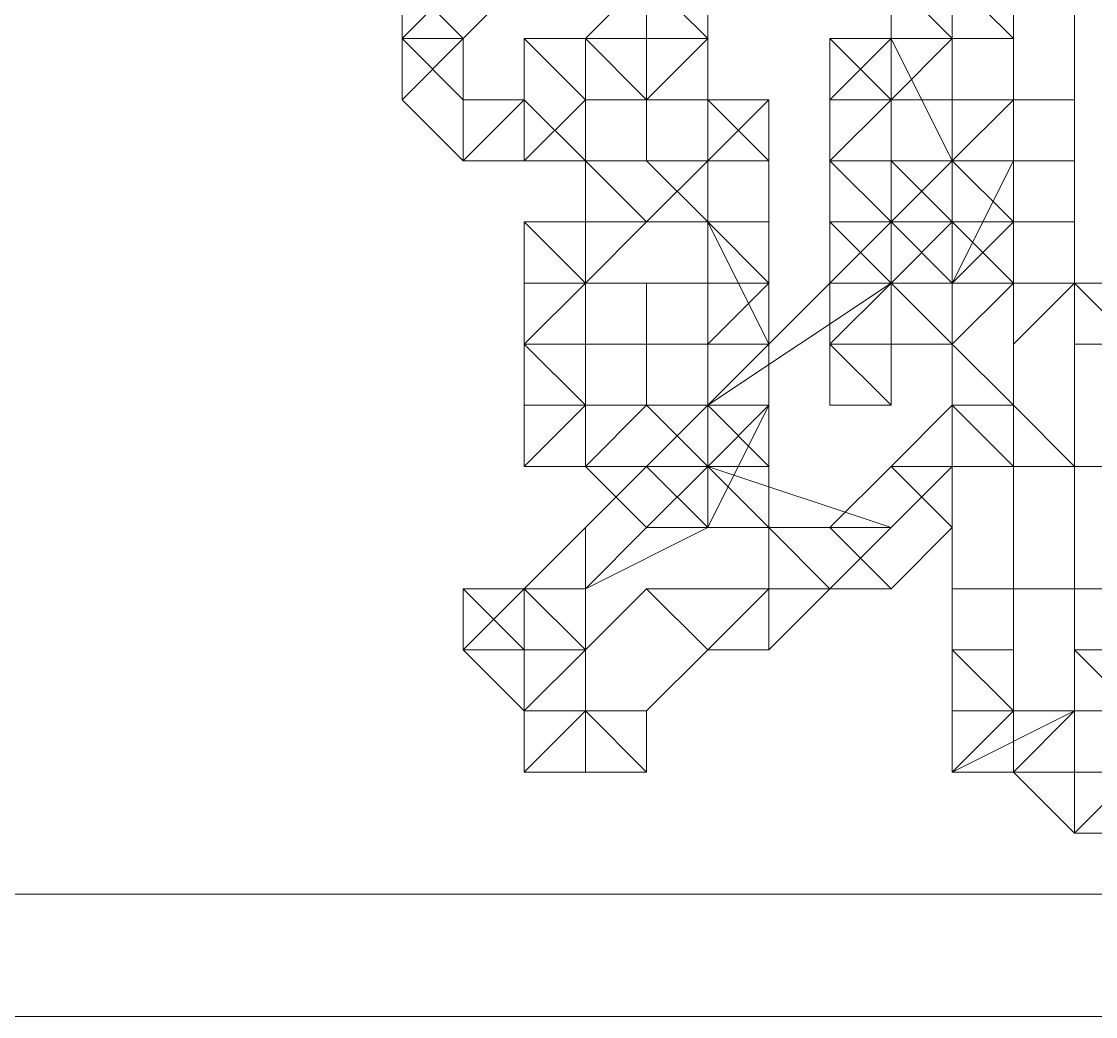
# Model space of a CAD drawing. Extents: x -66030 to 95157, y -13132 to 45879.
# Drawn here: x 54031.3 to 54100, y 27586.4 to 27650 of the extents above; entities that cross this region are included whole.
import ezdxf

# ---------------------------------------------------------------- set-up
doc = ezdxf.new("R2010")
doc.units = 0
doc.header["$LTSCALE"] = 100
doc.header["$MEASUREMENT"] = 0
doc.layers.get('0').update_dxf_attribs({"linetype": 'CONTINUOUS'})

msp = doc.modelspace()

# ---------------------------------------------------------------- linework, layer by layer
at = {"lineweight": 0}
for points in [[(54075.189, 27648.903), (54075.189, 27648.903), (54075.189, 27652.809), (54075.189, 27656.715), (54071.283, 27652.809), (54075.189, 27648.903), (54075.189, 27648.903), (54075.189, 27648.903), (54075.189, 27648.903)], [(54055.659, 27652.809), (54055.659, 27652.809), (54055.659, 27648.903), (54059.565, 27648.903), (54059.565, 27648.903), (54055.659, 27652.809), (54055.659, 27652.809), (54055.659, 27652.809), (54055.659, 27652.809)], [(54063.471, 27652.809), (54059.565, 27652.809), (54055.659, 27652.809), (54059.565, 27648.903), (54063.471, 27652.809), (54063.471, 27652.809), (54063.471, 27652.809), (54063.471, 27652.809), (54063.471, 27652.809)], [(54071.283, 27648.903), (54071.283, 27648.903), (54075.189, 27648.903), (54071.283, 27652.809), (54067.377, 27648.903), (54071.283, 27648.903), (54071.283, 27648.903), (54071.283, 27648.903), (54071.283, 27648.903)], [(54071.283, 27652.809), (54071.283, 27652.809), (54071.283, 27648.903), (54075.189, 27648.903), (54075.189, 27648.903), (54071.283, 27652.809), (54071.283, 27652.809), (54071.283, 27652.809), (54071.283, 27652.809)], [(54075.189, 27652.809), (54075.189, 27652.809), (54071.283, 27652.809), (54075.189, 27648.903), (54075.189, 27648.903), (54075.189, 27652.809), (54075.189, 27648.903), (54075.189, 27648.903), (54075.189, 27652.809)], [(54090.813, 27648.903), (54086.907, 27652.809), (54086.907, 27648.903), (54086.907, 27644.997), (54090.813, 27648.903), (54090.813, 27648.903), (54086.907, 27652.809), (54086.907, 27652.809), (54086.907, 27652.809)], [(54090.813, 27648.903), (54090.813, 27652.809), (54086.907, 27652.809), (54090.813, 27648.903), (54090.813, 27648.903), (54090.813, 27648.903), (54090.813, 27648.903), (54090.813, 27648.903), (54090.813, 27648.903)], [(54094.719, 27648.903), (54090.813, 27652.809), (54086.907, 27652.809), (54090.813, 27648.903), (54094.719, 27648.903), (54094.719, 27648.903), (54094.719, 27648.903), (54094.719, 27648.903), (54094.719, 27648.903)], [(54090.813, 27652.809), (54090.813, 27652.809), (54090.813, 27652.809), (54094.719, 27648.903), (54094.719, 27652.809), (54090.813, 27652.809), (54090.813, 27652.809), (54090.813, 27652.809), (54090.813, 27652.809)], [(54098.625, 27644.997), (54098.625, 27644.997), (54098.625, 27652.809), (54094.719, 27652.809), (54094.719, 27644.997), (54098.625, 27644.997), (54098.625, 27644.997), (54098.625, 27644.997), (54098.625, 27644.997)], [(54055.659, 27644.997), (54055.659, 27644.997), (54059.565, 27641.091), (54059.565, 27644.997), (54059.565, 27648.903), (54055.659, 27644.997), (54055.659, 27644.997), (54055.659, 27644.997), (54055.659, 27644.997)], [(54055.659, 27644.997), (54055.659, 27644.997), (54055.659, 27644.997), (54059.565, 27648.903), (54059.565, 27648.903), (54055.659, 27644.997), (54055.659, 27644.997), (54055.659, 27644.997), (54055.659, 27644.997)], [(54055.659, 27648.903), (54055.659, 27648.903), (54055.659, 27644.997), (54059.565, 27648.903), (54059.565, 27648.903), (54055.659, 27648.903), (54055.659, 27648.903), (54055.659, 27648.903), (54055.659, 27648.903)], [(54055.659, 27648.903), (54055.659, 27648.903), (54055.659, 27648.903), (54059.565, 27648.903), (54059.565, 27648.903), (54055.659, 27648.903), (54055.659, 27648.903), (54055.659, 27648.903), (54055.659, 27648.903)], [(54067.377, 27644.997), (54067.377, 27644.997), (54071.283, 27644.997), (54067.377, 27648.903), (54063.471, 27648.903), (54067.377, 27644.997), (54067.377, 27644.997), (54067.377, 27644.997), (54067.377, 27644.997)], [(54063.471, 27644.997), (54067.377, 27641.091), (54067.377, 27644.997), (54063.471, 27648.903), (54063.471, 27644.997), (54063.471, 27644.997), (54063.471, 27644.997), (54063.471, 27644.997), (54063.471, 27644.997)], [(54067.377, 27648.903), (54071.283, 27644.997), (54071.283, 27648.903), (54067.377, 27648.903), (54067.377, 27648.903), (54067.377, 27648.903), (54067.377, 27648.903), (54067.377, 27648.903), (54067.377, 27648.903)], [(54071.283, 27644.997), (54071.283, 27644.997), (54071.283, 27644.997), (54075.189, 27644.997), (54075.189, 27648.903), (54071.283, 27644.997), (54071.283, 27644.997), (54071.283, 27644.997), (54071.283, 27644.997)], [(54071.283, 27648.903), (54071.283, 27648.903), (54071.283, 27644.997), (54075.189, 27644.997), (54075.189, 27648.903), (54071.283, 27648.903), (54071.283, 27648.903), (54071.283, 27648.903), (54071.283, 27648.903)], [(54071.283, 27648.903), (54071.283, 27648.903), (54071.283, 27648.903), (54075.189, 27648.903), (54075.189, 27648.903), (54071.283, 27648.903), (54071.283, 27648.903), (54071.283, 27648.903), (54071.283, 27648.903)], [(54083.001, 27648.903), (54083.001, 27644.997), (54083.001, 27644.997), (54086.907, 27644.997), (54086.907, 27644.997), (54083.001, 27648.903), (54083.001, 27648.903), (54083.001, 27644.997), (54083.001, 27644.997)], [(54086.907, 27648.903), (54086.907, 27648.903), (54083.001, 27648.903), (54086.907, 27644.997), (54086.907, 27644.997), (54086.907, 27648.903), (54086.907, 27648.903), (54086.907, 27648.903), (54086.907, 27648.903)], [(54090.813, 27648.903), (54086.907, 27644.997), (54090.813, 27644.997), (54094.719, 27644.997), (54090.813, 27644.997), (54090.813, 27648.903), (54090.813, 27644.997), (54090.813, 27648.903), (54090.813, 27648.903)], [(54086.907, 27648.903), (54090.813, 27641.091), (54090.813, 27644.997), (54090.813, 27648.903), (54086.907, 27648.903), (54086.907, 27648.903), (54090.813, 27641.091), (54090.813, 27641.091), (54090.813, 27641.091)], [(54086.907, 27641.091), (54086.907, 27641.091), (54090.813, 27641.091), (54086.907, 27648.903), (54086.907, 27644.997), (54086.907, 27641.091), (54086.907, 27641.091), (54086.907, 27641.091), (54086.907, 27641.091)], [(54090.813, 27648.903), (54090.813, 27644.997), (54090.813, 27644.997), (54090.813, 27648.903), (54090.813, 27648.903), (54090.813, 27648.903), (54090.813, 27648.903), (54090.813, 27648.903), (54090.813, 27648.903)], [(54059.565, 27641.091), (54059.565, 27641.091), (54063.471, 27641.091), (54063.471, 27644.997), (54063.471, 27644.997), (54059.565, 27641.091), (54059.565, 27641.091), (54059.565, 27641.091), (54059.565, 27641.091)], [(54059.565, 27641.091), (54059.565, 27641.091), (54059.565, 27641.091), (54063.471, 27644.997), (54059.565, 27644.997), (54059.565, 27641.091), (54059.565, 27641.091), (54059.565, 27641.091), (54059.565, 27641.091)], [(54067.377, 27641.091), (54067.377, 27641.091), (54067.377, 27641.091), (54063.471, 27644.997), (54063.471, 27644.997), (54067.377, 27641.091), (54067.377, 27641.091), (54067.377, 27641.091), (54067.377, 27641.091)], [(54063.471, 27641.091), (54063.471, 27641.091), (54067.377, 27641.091), (54063.471, 27644.997), (54063.471, 27644.997), (54063.471, 27641.091), (54063.471, 27641.091), (54063.471, 27641.091), (54063.471, 27641.091)], [(54063.471, 27641.091), (54063.471, 27641.091), (54063.471, 27641.091), (54063.471, 27644.997), (54063.471, 27644.997), (54063.471, 27641.091), (54063.471, 27641.091), (54063.471, 27641.091), (54063.471, 27641.091)], [(54071.283, 27644.997), (54071.283, 27641.091), (54075.189, 27641.091), (54075.189, 27644.997), (54075.189, 27644.997), (54071.283, 27644.997), (54071.283, 27644.997), (54071.283, 27641.091), (54071.283, 27641.091)], [(54079.095, 27641.091), (54075.189, 27644.997), (54075.189, 27641.091), (54075.189, 27637.185), (54079.095, 27637.185), (54079.095, 27641.091), (54079.095, 27637.185), (54079.095, 27641.091), (54079.095, 27641.091)], [(54079.095, 27644.997), (54075.189, 27641.091), (54075.189, 27641.091), (54079.095, 27641.091), (54079.095, 27644.997), (54079.095, 27644.997), (54079.095, 27644.997), (54079.095, 27644.997), (54079.095, 27644.997)], [(54075.189, 27644.997), (54075.189, 27641.091), (54075.189, 27641.091), (54079.095, 27644.997), (54075.189, 27644.997), (54075.189, 27644.997), (54075.189, 27644.997), (54075.189, 27644.997), (54075.189, 27644.997)], [(54075.189, 27641.091), (54075.189, 27641.091), (54075.189, 27641.091), (54075.189, 27644.997), (54075.189, 27644.997), (54075.189, 27641.091), (54075.189, 27641.091), (54075.189, 27641.091), (54075.189, 27641.091)], [(54083.001, 27641.091), (54086.907, 27641.091), (54086.907, 27641.091), (54086.907, 27644.997), (54083.001, 27644.997), (54083.001, 27641.091), (54083.001, 27641.091), (54083.001, 27641.091), (54086.907, 27641.091)], [(54083.001, 27644.997), (54083.001, 27641.091), (54083.001, 27641.091), (54086.907, 27644.997), (54086.907, 27644.997), (54083.001, 27644.997), (54083.001, 27644.997), (54083.001, 27641.091), (54083.001, 27641.091)], [(54083.001, 27644.997), (54083.001, 27644.997), (54083.001, 27644.997), (54086.907, 27644.997), (54086.907, 27644.997), (54083.001, 27644.997), (54083.001, 27644.997), (54083.001, 27644.997), (54083.001, 27644.997)], [(54094.719, 27644.997), (54090.813, 27641.091), (54090.813, 27641.091), (54094.719, 27641.091), (54094.719, 27641.091), (54094.719, 27644.997), (54094.719, 27641.091), (54094.719, 27641.091), (54094.719, 27644.997)], [(54094.719, 27644.997), (54090.813, 27641.091), (54090.813, 27641.091), (54094.719, 27644.997), (54094.719, 27644.997), (54094.719, 27644.997), (54094.719, 27644.997), (54094.719, 27644.997), (54094.719, 27644.997)], [(54090.813, 27641.091), (54090.813, 27641.091), (54090.813, 27641.091), (54094.719, 27644.997), (54094.719, 27644.997), (54090.813, 27641.091), (54090.813, 27641.091), (54090.813, 27641.091), (54090.813, 27641.091)], [(54090.813, 27644.997), (54090.813, 27641.091), (54090.813, 27641.091), (54094.719, 27644.997), (54090.813, 27644.997), (54090.813, 27644.997), (54090.813, 27644.997), (54090.813, 27644.997), (54090.813, 27641.091)], [(54094.719, 27641.091), (54098.625, 27641.091), (54098.625, 27644.997), (54094.719, 27644.997), (54094.719, 27641.091), (54094.719, 27641.091), (54094.719, 27641.091), (54094.719, 27641.091), (54094.719, 27641.091)], [(54067.377, 27641.091), (54067.377, 27641.091), (54067.377, 27637.185), (54067.377, 27633.279), (54071.283, 27637.185), (54067.377, 27641.091), (54067.377, 27641.091), (54067.377, 27641.091), (54067.377, 27641.091)], [(54075.189, 27637.185), (54071.283, 27641.091), (54067.377, 27641.091), (54071.283, 27637.185), (54075.189, 27637.185), (54075.189, 27637.185), (54075.189, 27637.185), (54075.189, 27637.185), (54075.189, 27637.185)], [(54075.189, 27637.185), (54075.189, 27641.091), (54071.283, 27641.091), (54075.189, 27637.185), (54075.189, 27637.185), (54075.189, 27637.185), (54075.189, 27637.185), (54075.189, 27637.185), (54075.189, 27637.185)], [(54083.001, 27641.091), (54083.001, 27641.091), (54083.001, 27637.185), (54086.907, 27637.185), (54086.907, 27637.185), (54083.001, 27641.091), (54083.001, 27641.091), (54083.001, 27641.091), (54083.001, 27641.091)], [(54086.907, 27641.091), (54086.907, 27641.091), (54083.001, 27641.091), (54086.907, 27637.185), (54086.907, 27637.185), (54086.907, 27641.091), (54086.907, 27641.091), (54086.907, 27641.091), (54086.907, 27641.091)], [(54086.907, 27637.185), (54090.813, 27633.279), (54090.813, 27633.279), (54090.813, 27641.091), (54086.907, 27637.185), (54086.907, 27637.185), (54086.907, 27637.185), (54086.907, 27637.185), (54086.907, 27637.185)], [(54086.907, 27641.091), (54086.907, 27641.091), (54086.907, 27641.091), (54086.907, 27637.185), (54086.907, 27637.185), (54086.907, 27641.091), (54086.907, 27641.091), (54086.907, 27641.091), (54086.907, 27641.091)], [(54086.907, 27637.185), (54090.813, 27641.091), (54086.907, 27641.091), (54086.907, 27637.185), (54086.907, 27637.185), (54086.907, 27637.185), (54086.907, 27637.185), (54086.907, 27637.185), (54086.907, 27637.185)], [(54090.813, 27637.185), (54090.813, 27641.091), (54086.907, 27641.091), (54086.907, 27637.185), (54090.813, 27637.185), (54090.813, 27637.185), (54090.813, 27641.091), (54090.813, 27641.091), (54090.813, 27641.091)], [(54090.813, 27637.185), (54086.907, 27641.091), (54086.907, 27641.091), (54090.813, 27637.185), (54090.813, 27637.185), (54090.813, 27637.185), (54090.813, 27637.185), (54090.813, 27637.185), (54090.813, 27637.185)], [(54090.813, 27641.091), (54086.907, 27641.091), (54086.907, 27641.091), (54090.813, 27637.185), (54090.813, 27641.091), (54090.813, 27641.091), (54090.813, 27641.091), (54086.907, 27641.091), (54086.907, 27641.091)], [(54094.719, 27641.091), (54090.813, 27633.279), (54090.813, 27633.279), (54094.719, 27637.185), (54094.719, 27637.185), (54094.719, 27641.091), (54094.719, 27637.185), (54094.719, 27641.091), (54094.719, 27641.091)], [(54090.813, 27641.091), (54090.813, 27637.185), (54090.813, 27633.279), (54094.719, 27641.091), (54090.813, 27641.091), (54090.813, 27641.091), (54090.813, 27641.091), (54090.813, 27641.091), (54090.813, 27641.091)], [(54090.813, 27641.091), (54090.813, 27633.279), (54090.813, 27633.279), (54090.813, 27641.091), (54090.813, 27641.091), (54090.813, 27641.091), (54090.813, 27641.091), (54090.813, 27641.091), (54090.813, 27641.091)], [(54090.813, 27637.185), (54090.813, 27641.091), (54090.813, 27641.091), (54090.813, 27637.185), (54090.813, 27637.185), (54090.813, 27637.185), (54090.813, 27637.185), (54090.813, 27637.185), (54090.813, 27637.185)], [(54090.813, 27641.091), (54090.813, 27641.091), (54090.813, 27641.091), (54090.813, 27637.185), (54090.813, 27637.185), (54090.813, 27641.091), (54090.813, 27641.091), (54090.813, 27641.091), (54090.813, 27641.091)], [(54090.813, 27641.091), (54090.813, 27641.091), (54090.813, 27641.091), (54090.813, 27637.185), (54090.813, 27637.185), (54090.813, 27641.091), (54090.813, 27641.091), (54090.813, 27641.091), (54090.813, 27641.091)], [(54090.813, 27637.185), (54090.813, 27641.091), (54090.813, 27641.091), (54090.813, 27637.185), (54090.813, 27637.185), (54090.813, 27637.185), (54090.813, 27637.185), (54090.813, 27637.185), (54090.813, 27637.185)], [(54094.719, 27637.185), (54090.813, 27641.091), (54090.813, 27641.091), (54090.813, 27637.185), (54094.719, 27637.185), (54094.719, 27637.185), (54094.719, 27637.185), (54094.719, 27637.185), (54094.719, 27637.185)], [(54094.719, 27641.091), (54090.813, 27641.091), (54090.813, 27641.091), (54094.719, 27637.185), (54094.719, 27637.185), (54094.719, 27641.091), (54094.719, 27637.185), (54094.719, 27641.091), (54094.719, 27641.091)], [(54098.625, 27637.185), (54098.625, 27637.185), (54098.625, 27641.091), (54094.719, 27641.091), (54094.719, 27637.185), (54098.625, 27637.185), (54098.625, 27637.185), (54098.625, 27637.185), (54098.625, 27637.185)], [(54063.471, 27637.185), (54063.471, 27633.279), (54063.471, 27633.279), (54067.377, 27633.279), (54067.377, 27633.279), (54063.471, 27637.185), (54063.471, 27637.185), (54063.471, 27637.185), (54063.471, 27633.279)], [(54063.471, 27637.185), (54063.471, 27637.185), (54063.471, 27637.185), (54067.377, 27633.279), (54067.377, 27633.279), (54063.471, 27637.185), (54063.471, 27637.185), (54063.471, 27637.185), (54063.471, 27637.185)], [(54067.377, 27637.185), (54067.377, 27637.185), (54063.471, 27637.185), (54067.377, 27633.279), (54067.377, 27633.279), (54067.377, 27637.185), (54067.377, 27637.185), (54067.377, 27637.185), (54067.377, 27637.185)], [(54086.907, 27633.279), (54086.907, 27633.279), (54086.907, 27633.279), (54083.001, 27637.185), (54083.001, 27633.279), (54086.907, 27633.279), (54083.001, 27633.279), (54075.189, 27625.467), (54086.907, 27633.279)], [(54075.189, 27637.185), (54075.189, 27633.279), (54075.189, 27629.373), (54079.095, 27633.279), (54079.095, 27633.279), (54075.189, 27637.185), (54079.095, 27633.279), (54079.095, 27637.185), (54075.189, 27637.185)], [(54075.189, 27637.185), (54075.189, 27629.373), (54079.095, 27629.373), (54075.189, 27637.185), (54075.189, 27637.185), (54075.189, 27637.185), (54075.189, 27637.185), (54075.189, 27637.185), (54075.189, 27637.185)], [(54075.189, 27629.373), (54075.189, 27629.373), (54079.095, 27629.373), (54075.189, 27637.185), (54075.189, 27633.279), (54075.189, 27629.373), (54075.189, 27629.373), (54075.189, 27629.373), (54075.189, 27629.373)], [(54083.001, 27637.185), (54086.907, 27633.279), (54086.907, 27633.279), (54086.907, 27637.185), (54083.001, 27637.185), (54083.001, 27637.185), (54083.001, 27637.185), (54083.001, 27637.185), (54083.001, 27637.185)], [(54083.001, 27637.185), (54083.001, 27637.185), (54083.001, 27633.279), (54086.907, 27633.279), (54086.907, 27633.279), (54083.001, 27637.185), (54083.001, 27637.185), (54083.001, 27637.185), (54083.001, 27637.185)], [(54086.907, 27637.185), (54086.907, 27637.185), (54083.001, 27637.185), (54086.907, 27633.279), (54086.907, 27633.279), (54086.907, 27637.185), (54086.907, 27637.185), (54086.907, 27637.185), (54086.907, 27637.185)], [(54083.001, 27637.185), (54083.001, 27637.185), (54083.001, 27633.279), (54086.907, 27633.279), (54086.907, 27637.185), (54083.001, 27637.185), (54083.001, 27637.185), (54083.001, 27637.185), (54083.001, 27637.185)], [(54086.907, 27637.185), (54086.907, 27633.279), (54090.813, 27633.279), (54086.907, 27637.185), (54086.907, 27637.185), (54086.907, 27637.185), (54086.907, 27637.185), (54086.907, 27637.185), (54086.907, 27637.185)], [(54086.907, 27637.185), (54086.907, 27637.185), (54086.907, 27637.185), (54086.907, 27633.279), (54086.907, 27633.279), (54086.907, 27637.185), (54086.907, 27637.185), (54086.907, 27637.185), (54086.907, 27637.185)], [(54090.813, 27637.185), (54086.907, 27637.185), (54086.907, 27637.185), (54086.907, 27633.279), (54086.907, 27633.279), (54090.813, 27637.185), (54090.813, 27637.185), (54090.813, 27637.185), (54086.907, 27637.185)], [(54090.813, 27633.279), (54090.813, 27637.185), (54090.813, 27637.185), (54086.907, 27633.279), (54086.907, 27633.279), (54090.813, 27633.279), (54090.813, 27633.279), (54090.813, 27637.185), (54090.813, 27637.185)], [(54094.719, 27633.279), (54098.625, 27633.279), (54098.625, 27637.185), (54094.719, 27637.185), (54090.813, 27637.185), (54094.719, 27633.279), (54094.719, 27633.279), (54094.719, 27629.373), (54098.625, 27633.279)], [(54094.719, 27637.185), (54090.813, 27633.279), (54094.719, 27633.279), (54094.719, 27637.185), (54094.719, 27637.185), (54094.719, 27637.185), (54094.719, 27637.185), (54094.719, 27637.185), (54094.719, 27637.185)], [(54063.471, 27629.373), (54067.377, 27629.373), (54067.377, 27629.373), (54067.377, 27633.279), (54067.377, 27633.279), (54063.471, 27629.373), (54063.471, 27629.373), (54067.377, 27629.373), (54067.377, 27629.373)], [(54063.471, 27633.279), (54063.471, 27629.373), (54063.471, 27629.373), (54067.377, 27633.279), (54067.377, 27633.279), (54063.471, 27633.279), (54063.471, 27633.279), (54063.471, 27629.373), (54063.471, 27629.373)], [(54063.471, 27633.279), (54063.471, 27633.279), (54063.471, 27633.279), (54067.377, 27633.279), (54067.377, 27633.279), (54063.471, 27633.279), (54063.471, 27633.279), (54063.471, 27633.279), (54063.471, 27633.279)], [(54063.471, 27633.279), (54063.471, 27633.279), (54063.471, 27633.279), (54067.377, 27633.279), (54067.377, 27633.279), (54063.471, 27633.279), (54063.471, 27633.279), (54063.471, 27633.279), (54063.471, 27633.279)], [(54067.377, 27629.373), (54067.377, 27629.373), (54071.283, 27629.373), (54071.283, 27633.279), (54067.377, 27633.279), (54067.377, 27629.373), (54067.377, 27629.373), (54067.377, 27629.373), (54067.377, 27629.373)], [(54071.283, 27629.373), (54071.283, 27629.373), (54075.189, 27629.373), (54075.189, 27633.279), (54071.283, 27633.279), (54071.283, 27629.373), (54071.283, 27629.373), (54071.283, 27629.373), (54071.283, 27629.373)], [(54079.095, 27633.279), (54075.189, 27633.279), (54075.189, 27629.373), (54079.095, 27629.373), (54079.095, 27633.279), (54079.095, 27633.279), (54079.095, 27633.279), (54079.095, 27633.279), (54079.095, 27633.279)], [(54079.095, 27633.279), (54075.189, 27633.279), (54075.189, 27629.373), (54079.095, 27633.279), (54079.095, 27633.279), (54079.095, 27633.279), (54079.095, 27633.279), (54079.095, 27633.279), (54079.095, 27633.279)], [(54086.907, 27629.373), (54086.907, 27629.373), (54090.813, 27629.373), (54086.907, 27633.279), (54083.001, 27629.373), (54086.907, 27629.373), (54086.907, 27629.373), (54086.907, 27629.373), (54086.907, 27629.373)], [(54083.001, 27633.279), (54083.001, 27633.279), (54083.001, 27629.373), (54086.907, 27629.373), (54086.907, 27633.279), (54083.001, 27633.279), (54083.001, 27633.279), (54083.001, 27633.279), (54083.001, 27633.279)], [(54083.001, 27633.279), (54083.001, 27633.279), (54083.001, 27633.279), (54086.907, 27633.279), (54086.907, 27633.279), (54083.001, 27633.279), (54083.001, 27633.279), (54083.001, 27633.279), (54083.001, 27633.279)], [(54090.813, 27633.279), (54090.813, 27633.279), (54090.813, 27633.279), (54086.907, 27633.279), (54086.907, 27633.279), (54090.813, 27633.279), (54090.813, 27633.279), (54090.813, 27633.279), (54090.813, 27633.279)], [(54090.813, 27629.373), (54090.813, 27629.373), (54090.813, 27633.279), (54086.907, 27633.279), (54086.907, 27633.279), (54090.813, 27629.373), (54090.813, 27629.373), (54090.813, 27629.373), (54090.813, 27629.373)], [(54090.813, 27629.373), (54090.813, 27625.467), (54090.813, 27621.561), (54098.625, 27621.561), (54094.719, 27625.467), (54090.813, 27629.373), (54094.719, 27625.467), (54094.719, 27633.279), (54090.813, 27629.373)], [(54098.625, 27633.279), (54098.625, 27629.373), (54098.625, 27629.373), (54102.531, 27629.373), (54102.531, 27629.373), (54098.625, 27633.279), (54098.625, 27633.279), (54098.625, 27633.279), (54098.625, 27629.373)], [(54102.531, 27633.279), (54098.625, 27633.279), (54098.625, 27633.279), (54102.531, 27629.373), (54102.531, 27629.373), (54102.531, 27633.279), (54102.531, 27633.279), (54102.531, 27633.279), (54098.625, 27633.279)], [(54063.471, 27629.373), (54063.471, 27625.467), (54063.471, 27625.467), (54067.377, 27625.467), (54067.377, 27625.467), (54063.471, 27629.373), (54063.471, 27629.373), (54063.471, 27629.373), (54063.471, 27625.467)], [(54067.377, 27629.373), (54063.471, 27629.373), (54063.471, 27629.373), (54067.377, 27625.467), (54067.377, 27625.467), (54067.377, 27629.373), (54067.377, 27629.373), (54067.377, 27629.373), (54063.471, 27629.373)], [(54067.377, 27629.373), (54067.377, 27629.373), (54067.377, 27629.373), (54067.377, 27625.467), (54067.377, 27625.467), (54067.377, 27629.373), (54067.377, 27629.373), (54067.377, 27629.373), (54067.377, 27629.373)], [(54071.283, 27629.373), (54071.283, 27629.373), (54067.377, 27629.373), (54067.377, 27625.467), (54071.283, 27625.467), (54071.283, 27629.373), (54071.283, 27629.373), (54071.283, 27629.373), (54071.283, 27629.373)], [(54071.283, 27625.467), (54071.283, 27629.373), (54071.283, 27629.373), (54071.283, 27625.467), (54071.283, 27625.467), (54071.283, 27625.467), (54071.283, 27625.467), (54071.283, 27625.467), (54071.283, 27625.467)], [(54075.189, 27625.467), (54075.189, 27629.373), (54071.283, 27629.373), (54071.283, 27625.467), (54075.189, 27625.467), (54075.189, 27625.467), (54075.189, 27625.467), (54075.189, 27625.467), (54075.189, 27625.467)], [(54079.095, 27625.467), (54075.189, 27625.467), (54075.189, 27625.467), (54079.095, 27621.561), (54079.095, 27621.561), (54079.095, 27625.467), (54079.095, 27625.467), (54079.095, 27629.373), (54075.189, 27625.467)], [(54079.095, 27629.373), (54075.189, 27629.373), (54075.189, 27629.373), (54075.189, 27625.467), (54079.095, 27625.467), (54079.095, 27629.373), (54079.095, 27625.467), (54079.095, 27625.467), (54079.095, 27629.373)], [(54086.907, 27625.467), (54086.907, 27625.467), (54086.907, 27629.373), (54083.001, 27629.373), (54083.001, 27629.373), (54086.907, 27625.467), (54086.907, 27625.467), (54086.907, 27625.467), (54086.907, 27625.467)], [(54083.001, 27629.373), (54086.907, 27625.467), (54086.907, 27625.467), (54083.001, 27629.373), (54083.001, 27629.373), (54083.001, 27629.373), (54083.001, 27629.373), (54083.001, 27625.467), (54086.907, 27625.467)], [(54083.001, 27629.373), (54083.001, 27629.373), (54083.001, 27629.373), (54086.907, 27629.373), (54086.907, 27629.373), (54083.001, 27629.373), (54083.001, 27629.373), (54083.001, 27629.373), (54083.001, 27629.373)], [(54090.813, 27625.467), (54094.719, 27625.467), (54094.719, 27625.467), (54090.813, 27629.373), (54090.813, 27629.373), (54090.813, 27625.467), (54090.813, 27629.373), (54090.813, 27629.373), (54090.813, 27625.467)], [(54098.625, 27629.373), (54098.625, 27629.373), (54098.625, 27621.561), (54102.531, 27621.561), (54102.531, 27629.373), (54098.625, 27629.373), (54098.625, 27629.373), (54098.625, 27629.373), (54098.625, 27629.373)], [(54063.471, 27621.561), (54067.377, 27621.561), (54067.377, 27621.561), (54071.283, 27625.467), (54067.377, 27625.467), (54063.471, 27621.561), (54063.471, 27621.561), (54067.377, 27621.561), (54067.377, 27621.561)], [(54063.471, 27621.561), (54063.471, 27621.561), (54063.471, 27621.561), (54067.377, 27625.467), (54067.377, 27625.467), (54063.471, 27621.561), (54063.471, 27621.561), (54063.471, 27621.561), (54063.471, 27621.561)], [(54063.471, 27625.467), (54063.471, 27625.467), (54063.471, 27621.561), (54067.377, 27625.467), (54067.377, 27625.467), (54063.471, 27625.467), (54063.471, 27625.467), (54063.471, 27625.467), (54063.471, 27625.467)], [(54063.471, 27625.467), (54063.471, 27625.467), (54063.471, 27625.467), (54067.377, 27625.467), (54067.377, 27625.467), (54063.471, 27625.467), (54063.471, 27625.467), (54063.471, 27625.467), (54063.471, 27625.467)], [(54067.377, 27621.561), (54067.377, 27621.561), (54071.283, 27617.655), (54075.189, 27621.561), (54071.283, 27625.467), (54067.377, 27621.561), (54067.377, 27621.561), (54067.377, 27621.561), (54067.377, 27621.561)], [(54075.189, 27625.467), (54075.189, 27621.561), (54075.189, 27621.561), (54079.095, 27621.561), (54079.095, 27625.467), (54075.189, 27625.467), (54075.189, 27625.467), (54071.283, 27621.561), (54075.189, 27621.561)], [(54075.189, 27621.561), (54075.189, 27621.561), (54079.095, 27625.467), (54079.095, 27625.467), (54079.095, 27621.561), (54079.095, 27621.561), (54079.095, 27621.561), (54075.189, 27621.561), (54075.189, 27621.561), (54075.189, 27621.561), (54075.189, 27621.561)], [(54079.095, 27621.561), (54075.189, 27625.467), (54075.189, 27625.467), (54079.095, 27621.561), (54079.095, 27621.561), (54079.095, 27621.561), (54079.095, 27621.561), (54079.095, 27621.561), (54079.095, 27621.561)], [(54079.095, 27621.561), (54075.189, 27625.467), (54075.189, 27625.467), (54079.095, 27621.561), (54079.095, 27621.561), (54079.095, 27621.561), (54079.095, 27621.561), (54079.095, 27621.561), (54079.095, 27621.561)], [(54079.095, 27621.561), (54079.095, 27621.561), (54079.095, 27625.467), (54075.189, 27625.467), (54075.189, 27621.561), (54079.095, 27621.561), (54079.095, 27621.561), (54079.095, 27621.561), (54079.095, 27621.561)], [(54075.189, 27617.655), (54079.095, 27617.655), (54079.095, 27617.655), (54079.095, 27625.467), (54079.095, 27625.467), (54075.189, 27617.655), (54075.189, 27617.655), (54079.095, 27617.655), (54079.095, 27617.655)], [(54075.189, 27621.561), (54075.189, 27621.561), (54075.189, 27617.655), (54079.095, 27625.467), (54079.095, 27625.467), (54075.189, 27621.561), (54075.189, 27621.561), (54075.189, 27621.561), (54075.189, 27621.561)], [(54075.189, 27621.561), (54075.189, 27621.561), (54075.189, 27621.561), (54079.095, 27625.467), (54075.189, 27625.467), (54075.189, 27621.561), (54075.189, 27621.561), (54075.189, 27621.561), (54075.189, 27621.561)], [(54075.189, 27625.467), (54075.189, 27625.467), (54075.189, 27625.467), (54079.095, 27621.561), (54079.095, 27621.561), (54075.189, 27625.467), (54075.189, 27625.467), (54075.189, 27625.467), (54075.189, 27625.467)], [(54090.813, 27621.561), (54094.719, 27621.561), (54094.719, 27621.561), (54090.813, 27625.467), (54086.907, 27621.561), (54090.813, 27621.561), (54090.813, 27621.561), (54094.719, 27621.561), (54094.719, 27621.561)], [(54090.813, 27625.467), (54094.719, 27621.561), (54094.719, 27625.467), (54090.813, 27625.467), (54090.813, 27625.467), (54090.813, 27625.467), (54090.813, 27625.467), (54090.813, 27625.467), (54090.813, 27625.467)], [(54090.813, 27625.467), (54094.719, 27621.561), (54094.719, 27625.467), (54090.813, 27625.467), (54090.813, 27625.467), (54090.813, 27625.467), (54090.813, 27625.467), (54090.813, 27625.467), (54090.813, 27625.467)], [(54071.283, 27621.561), (54071.283, 27621.561), (54067.377, 27617.655), (54067.377, 27613.749), (54075.189, 27617.655), (54071.283, 27621.561), (54071.283, 27621.561), (54071.283, 27621.561), (54071.283, 27621.561)], [(54075.189, 27621.561), (54075.189, 27621.561), (54071.283, 27621.561), (54075.189, 27617.655), (54075.189, 27617.655), (54075.189, 27621.561), (54075.189, 27621.561), (54075.189, 27621.561), (54075.189, 27621.561)], [(54071.283, 27617.655), (54071.283, 27617.655), (54075.189, 27617.655), (54075.189, 27621.561), (54075.189, 27621.561), (54071.283, 27617.655), (54071.283, 27617.655), (54071.283, 27617.655), (54071.283, 27617.655)], [(54079.095, 27617.655), (54079.095, 27621.561), (54079.095, 27621.561), (54075.189, 27621.561), (54075.189, 27621.561), (54079.095, 27617.655), (54079.095, 27617.655), (54079.095, 27621.561), (54079.095, 27621.561)], [(54075.189, 27621.561), (54075.189, 27621.561), (54075.189, 27621.561), (54075.189, 27617.655), (54075.189, 27617.655), (54075.189, 27621.561), (54075.189, 27617.655), (54086.907, 27617.655), (54075.189, 27621.561)], [(54086.907, 27613.749), (54086.907, 27613.749), (54090.813, 27617.655), (54086.907, 27621.561), (54083.001, 27617.655), (54086.907, 27613.749), (54086.907, 27613.749), (54086.907, 27613.749), (54086.907, 27613.749)], [(54090.813, 27617.655), (54090.813, 27617.655), (54090.813, 27621.561), (54090.813, 27621.561), (54086.907, 27621.561), (54090.813, 27617.655), (54090.813, 27617.655), (54090.813, 27617.655), (54090.813, 27617.655)], [(54086.907, 27621.561), (54090.813, 27617.655), (54090.813, 27617.655), (54086.907, 27621.561), (54086.907, 27621.561), (54086.907, 27621.561), (54086.907, 27621.561), (54086.907, 27621.561), (54086.907, 27621.561)], [(54098.625, 27621.561), (54090.813, 27621.561), (54090.813, 27613.749), (54098.625, 27613.749), (54098.625, 27621.561), (54098.625, 27621.561), (54098.625, 27621.561), (54098.625, 27621.561), (54098.625, 27621.561)], [(54102.531, 27621.561), (54098.625, 27621.561), (54098.625, 27613.749), (54102.531, 27613.749), (54102.531, 27621.561), (54102.531, 27621.561), (54098.625, 27621.561), (54098.625, 27621.561), (54098.625, 27621.561)], [(54067.377, 27617.655), (54067.377, 27617.655), (54063.471, 27613.749), (54067.377, 27609.844), (54067.377, 27613.749), (54067.377, 27617.655), (54067.377, 27617.655), (54067.377, 27617.655), (54067.377, 27617.655)], [(54083.001, 27613.749), (54083.001, 27613.749), (54086.907, 27613.749), (54083.001, 27617.655), (54079.095, 27617.655), (54083.001, 27613.749), (54083.001, 27613.749), (54083.001, 27613.749), (54083.001, 27613.749)], [(54079.095, 27613.749), (54079.095, 27609.844), (54083.001, 27613.749), (54079.095, 27617.655), (54079.095, 27613.749), (54079.095, 27613.749), (54079.095, 27613.749), (54079.095, 27613.749), (54079.095, 27613.749)], [(54059.565, 27609.844), (54059.565, 27609.844), (54063.471, 27605.938), (54063.471, 27609.844), (54063.471, 27613.749), (54059.565, 27609.844), (54059.565, 27609.844), (54059.565, 27609.844), (54059.565, 27609.844)], [(54059.565, 27613.749), (54059.565, 27609.844), (54059.565, 27609.844), (54063.471, 27609.844), (54063.471, 27613.749), (54059.565, 27613.749), (54059.565, 27613.749), (54059.565, 27609.844), (54059.565, 27609.844)], [(54059.565, 27613.749), (54059.565, 27613.749), (54059.565, 27613.749), (54063.471, 27609.844), (54063.471, 27609.844), (54059.565, 27613.749), (54059.565, 27613.749), (54059.565, 27613.749), (54059.565, 27613.749)], [(54059.565, 27613.749), (54059.565, 27613.749), (54059.565, 27613.749), (54063.471, 27609.844), (54063.471, 27609.844), (54059.565, 27613.749), (54059.565, 27613.749), (54059.565, 27613.749), (54059.565, 27613.749)], [(54063.471, 27609.844), (54063.471, 27613.749), (54059.565, 27613.749), (54063.471, 27609.844), (54063.471, 27609.844), (54063.471, 27609.844), (54063.471, 27609.844), (54063.471, 27609.844), (54063.471, 27609.844)], [(54067.377, 27609.844), (54063.471, 27613.749), (54063.471, 27613.749), (54063.471, 27609.844), (54067.377, 27609.844), (54067.377, 27609.844), (54067.377, 27609.844), (54067.377, 27609.844), (54067.377, 27609.844)], [(54067.377, 27605.938), (54071.283, 27605.938), (54075.189, 27609.844), (54071.283, 27613.749), (54067.377, 27609.844), (54067.377, 27605.938), (54067.377, 27609.844), (54067.377, 27609.844), (54067.377, 27605.938)], [(54071.283, 27613.749), (54075.189, 27609.844), (54079.095, 27609.844), (54079.095, 27613.749), (54071.283, 27613.749), (54071.283, 27613.749), (54071.283, 27613.749), (54071.283, 27613.749), (54071.283, 27613.749)], [(54094.719, 27613.749), (54090.813, 27613.749), (54090.813, 27609.844), (54094.719, 27609.844), (54094.719, 27613.749), (54094.719, 27613.749), (54094.719, 27613.749), (54094.719, 27613.749), (54094.719, 27613.749)], [(54098.625, 27613.749), (54090.813, 27613.749), (54090.813, 27613.749), (54094.719, 27613.749), (54098.625, 27613.749), (54098.625, 27613.749), (54098.625, 27613.749), (54098.625, 27613.749), (54098.625, 27613.749)], [(54098.625, 27613.749), (54098.625, 27613.749), (54098.625, 27609.844), (54102.531, 27609.844), (54102.531, 27613.749), (54098.625, 27613.749), (54098.625, 27613.749), (54098.625, 27613.749), (54098.625, 27613.749)], [(54063.471, 27605.938), (54063.471, 27605.938), (54063.471, 27602.032), (54067.377, 27605.938), (54067.377, 27609.844), (54063.471, 27605.938), (54063.471, 27605.938), (54063.471, 27605.938), (54063.471, 27605.938)], [(54067.377, 27609.844), (54063.471, 27605.938), (54063.471, 27605.938), (54067.377, 27609.844), (54067.377, 27609.844), (54067.377, 27609.844), (54067.377, 27609.844), (54067.377, 27609.844), (54067.377, 27609.844)], [(54063.471, 27609.844), (54063.471, 27605.938), (54063.471, 27605.938), (54067.377, 27609.844), (54063.471, 27609.844), (54063.471, 27609.844), (54063.471, 27609.844), (54063.471, 27609.844), (54063.471, 27609.844)], [(54090.813, 27609.844), (54090.813, 27605.938), (54090.813, 27605.938), (54094.719, 27605.938), (54094.719, 27605.938), (54090.813, 27609.844), (54090.813, 27609.844), (54090.813, 27605.938), (54090.813, 27605.938)], [(54094.719, 27609.844), (54090.813, 27609.844), (54090.813, 27609.844), (54094.719, 27605.938), (54094.719, 27609.844), (54094.719, 27609.844), (54094.719, 27609.844), (54094.719, 27609.844), (54094.719, 27609.844)], [(54102.531, 27605.938), (54102.531, 27605.938), (54102.531, 27605.938), (54102.531, 27609.844), (54098.625, 27609.844), (54102.531, 27605.938), (54102.531, 27605.938), (54102.531, 27605.938), (54102.531, 27605.938)], [(54098.625, 27609.844), (54098.625, 27605.938), (54102.531, 27605.938), (54102.531, 27609.844), (54102.531, 27609.844), (54098.625, 27609.844), (54098.625, 27609.844), (54098.625, 27605.938), (54098.625, 27605.938)], [(54098.625, 27609.844), (54098.625, 27609.844), (54098.625, 27609.844), (54102.531, 27609.844), (54102.531, 27609.844), (54098.625, 27609.844), (54098.625, 27609.844), (54098.625, 27609.844), (54098.625, 27609.844)], [(54063.471, 27602.032), (54067.377, 27602.032), (54067.377, 27602.032), (54067.377, 27605.938), (54067.377, 27605.938), (54063.471, 27602.032), (54063.471, 27602.032), (54063.471, 27602.032), (54067.377, 27602.032)], [(54071.283, 27602.032), (54071.283, 27602.032), (54071.283, 27605.938), (54067.377, 27605.938), (54067.377, 27605.938), (54071.283, 27602.032), (54071.283, 27602.032), (54071.283, 27602.032), (54071.283, 27602.032)], [(54071.283, 27602.032), (54071.283, 27602.032), (54071.283, 27602.032), (54067.377, 27605.938), (54067.377, 27605.938), (54071.283, 27602.032), (54071.283, 27602.032), (54071.283, 27602.032), (54071.283, 27602.032)], [(54067.377, 27602.032), (54067.377, 27602.032), (54071.283, 27602.032), (54067.377, 27605.938), (54067.377, 27605.938), (54067.377, 27602.032), (54067.377, 27602.032), (54067.377, 27602.032), (54067.377, 27602.032)], [(54090.813, 27602.032), (54094.719, 27602.032), (54094.719, 27602.032), (54098.625, 27605.938), (54094.719, 27605.938), (54090.813, 27602.032), (54090.813, 27602.032), (54094.719, 27602.032), (54094.719, 27602.032)], [(54090.813, 27605.938), (54090.813, 27605.938), (54090.813, 27602.032), (54098.625, 27605.938), (54094.719, 27605.938), (54090.813, 27605.938), (54090.813, 27605.938), (54090.813, 27605.938), (54090.813, 27605.938)], [(54090.813, 27605.938), (54090.813, 27605.938), (54090.813, 27605.938), (54094.719, 27605.938), (54094.719, 27605.938), (54090.813, 27605.938), (54090.813, 27605.938), (54090.813, 27605.938), (54090.813, 27605.938)], [(54094.719, 27602.032), (54094.719, 27602.032), (54098.625, 27598.126), (54098.625, 27602.032), (54098.625, 27605.938), (54094.719, 27602.032), (54094.719, 27602.032), (54094.719, 27602.032), (54094.719, 27602.032)], [(54094.719, 27602.032), (54094.719, 27602.032), (54094.719, 27602.032), (54098.625, 27605.938), (54098.625, 27605.938), (54094.719, 27602.032), (54094.719, 27602.032), (54094.719, 27602.032), (54094.719, 27602.032)], [(54098.625, 27598.126), (54098.625, 27598.126), (54102.531, 27598.126), (54102.531, 27602.032), (54098.625, 27602.032), (54098.625, 27598.126), (54098.625, 27598.126), (54098.625, 27598.126), (54098.625, 27598.126)], [(54098.625, 27598.126), (54098.625, 27598.126), (54098.625, 27598.126), (54102.531, 27602.032), (54098.625, 27602.032), (54098.625, 27598.126), (54098.625, 27598.126), (54098.625, 27598.126), (54098.625, 27598.126)], [(54411.102, 27590.314), (54407.196, 27594.22), (53676.781, 27594.22), (53676.781, 27586.408), (54407.196, 27586.408), (54411.102, 27590.314), (54407.196, 27586.408), (54411.102, 27586.408), (54411.102, 27590.314)]]:
    msp.add_lwpolyline(points, close=True, dxfattribs=at)
for points in [[(54071.283, 27652.809), (54071.283, 27648.903), (54067.377, 27648.903), (54067.377, 27644.997), (54067.377, 27644.997), (54063.471, 27641.091), (54063.471, 27641.091), (54063.471, 27641.091), (54063.471, 27644.997), (54059.565, 27644.997), (54059.565, 27644.997), (54055.659, 27648.903), (54055.659, 27648.903), (54055.659, 27648.903), (54059.565, 27652.809)], [(54102.531, 27602.032), (54098.625, 27602.032), (54098.625, 27602.032), (54098.625, 27602.032), (54094.719, 27602.032), (54094.719, 27605.938), (54094.719, 27605.938), (54094.719, 27605.938), (54094.719, 27605.938), (54094.719, 27609.844), (54094.719, 27613.749), (54094.719, 27613.749), (54094.719, 27621.561), (54094.719, 27625.467), (54090.813, 27625.467), (54090.813, 27625.467), (54090.813, 27621.561), (54090.813, 27621.561), (54090.813, 27621.561), (54086.907, 27617.655), (54086.907, 27617.655), (54083.001, 27613.749), (54079.095, 27613.749), (54075.189, 27609.844), (54071.283, 27605.938), (54067.377, 27605.938), (54067.377, 27605.938), (54067.377, 27605.938), (54067.377, 27605.938), (54067.377, 27605.938), (54063.471, 27605.938), (54063.471, 27609.844), (54059.565, 27609.844), (54059.565, 27609.844), (54059.565, 27609.844), (54059.565, 27609.844), (54063.471, 27613.749), (54063.471, 27613.749), (54067.377, 27613.749), (54071.283, 27617.655), (54075.189, 27617.655), (54075.189, 27617.655), (54071.283, 27621.561), (54067.377, 27621.561), (54067.377, 27621.561), (54067.377, 27625.467), (54067.377, 27625.467), (54067.377, 27625.467), (54067.377, 27625.467), (54067.377, 27625.467), (54067.377, 27625.467), (54071.283, 27625.467), (54071.283, 27625.467), (54075.189, 27625.467), (54079.095, 27629.373), (54079.095, 27633.279), (54079.095, 27633.279), (54075.189, 27633.279), (54075.189, 27633.279), (54075.189, 27633.279), (54071.283, 27633.279), (54067.377, 27633.279), (54067.377, 27633.279), (54067.377, 27633.279), (54067.377, 27633.279), (54067.377, 27633.279), (54067.377, 27633.279), (54067.377, 27637.185), (54067.377, 27637.185), (54067.377, 27637.185), (54071.283, 27637.185), (54075.189, 27641.091), (54079.095, 27641.091), (54079.095, 27641.091), (54075.189, 27644.997), (54075.189, 27644.997), (54075.189, 27644.997), (54071.283, 27644.997), (54071.283, 27648.903), (54071.283, 27648.903), (54075.189, 27648.903), (54075.189, 27652.809)], [(54094.719, 27652.809), (54094.719, 27644.997), (54094.719, 27641.091), (54094.719, 27637.185), (54094.719, 27633.279), (54094.719, 27637.185), (54090.813, 27637.185), (54090.813, 27637.185), (54090.813, 27637.185), (54086.907, 27637.185), (54086.907, 27637.185), (54086.907, 27633.279), (54083.001, 27633.279), (54086.907, 27633.279), (54086.907, 27633.279), (54086.907, 27633.279), (54086.907, 27633.279), (54086.907, 27633.279), (54086.907, 27633.279), (54086.907, 27633.279), (54086.907, 27629.373), (54086.907, 27629.373), (54083.001, 27629.373), (54083.001, 27629.373), (54083.001, 27633.279), (54083.001, 27633.279), (54086.907, 27637.185), (54086.907, 27637.185), (54086.907, 27641.091), (54086.907, 27637.185), (54086.907, 27637.185), (54090.813, 27637.185), (54090.813, 27637.185), (54090.813, 27641.091), (54090.813, 27641.091), (54090.813, 27641.091), (54090.813, 27641.091), (54090.813, 27641.091), (54094.719, 27641.091), (54094.719, 27641.091), (54094.719, 27641.091), (54094.719, 27644.997), (54090.813, 27644.997), (54090.813, 27644.997), (54090.813, 27644.997), (54090.813, 27644.997), (54086.907, 27644.997), (54086.907, 27644.997), (54086.907, 27644.997), (54086.907, 27644.997), (54083.001, 27644.997), (54083.001, 27644.997), (54086.907, 27648.903), (54090.813, 27648.903), (54090.813, 27648.903), (54090.813, 27652.809)]]:
    msp.add_lwpolyline(points, dxfattribs=at)

doc.saveas('drawing.dxf')
